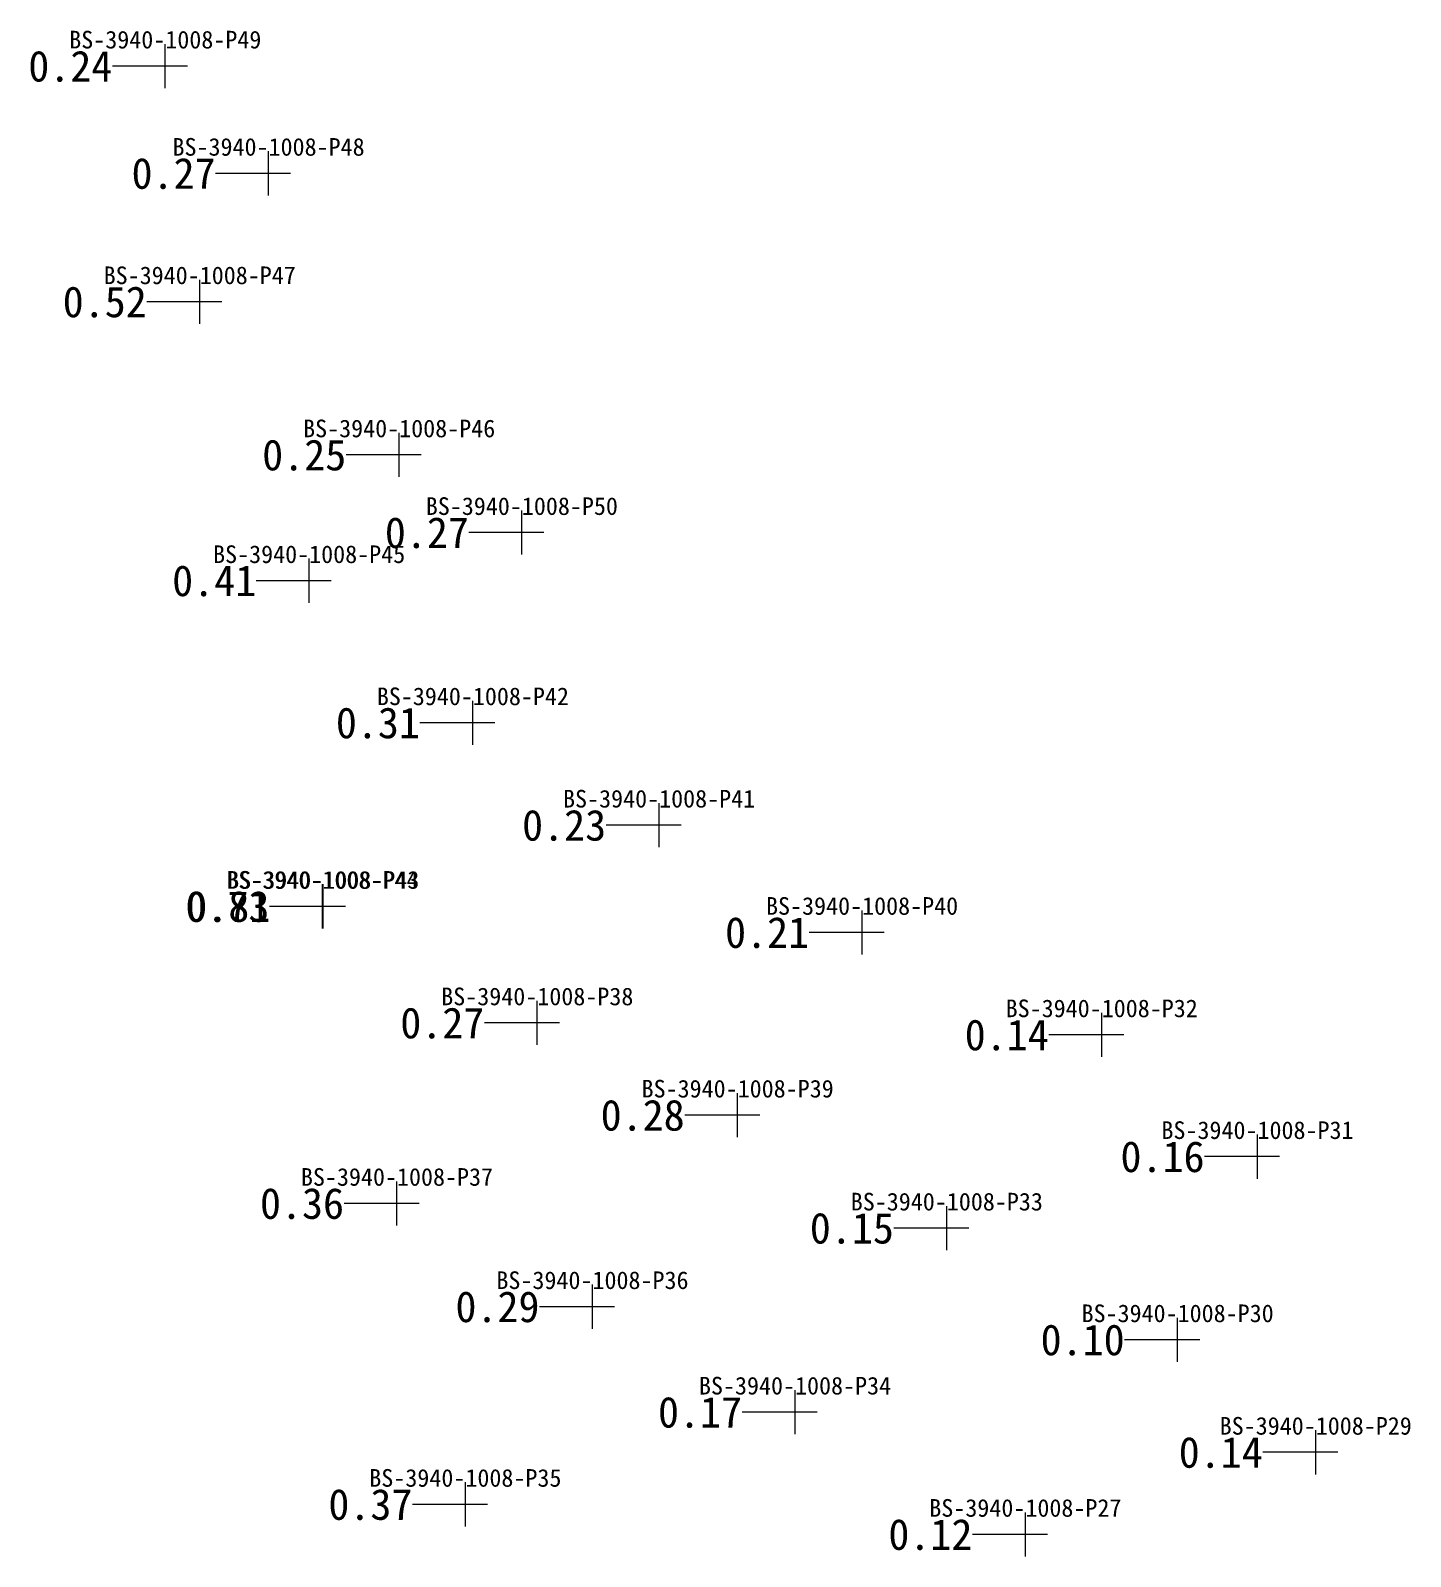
# Model space of a CAD drawing. Header units: inches. Extents: x 470065.1 to 470131.8, y 4349724.3 to 4349807.6.
# Drawn here: x 470082.21 to 470113.48, y 4349773.01 to 4349807.59 of the extents above; entities that cross this region are included whole.
import ezdxf
from ezdxf.enums import TextEntityAlignment as Align

# ---------------------------------------------------------------- set-up
doc = ezdxf.new("R2010")
doc.units = ezdxf.units.IN
doc.header["$MEASUREMENT"] = 0
for name, color, linetype, lineweight in [('点', 7, 'Continuous', 0), ('线条', 7, 'Continuous', 0), ('钻孔', 7, 'Continuous', 0)]:
    doc.layers.add(name, color=color, linetype=linetype, lineweight=lineweight)
doc.styles.add('3dmine_textStyle_2', font='simsunb.ttf', dxfattribs={"height": 1})

msp = doc.modelspace()

# ---------------------------------------------------------------- hatches: boundary and pattern name
at = {"layer": '钻孔', "linetype": 'Continuous', "lineweight": 0, "true_color": 0x808080, "extrusion": (0, 1, 0)}
for points in [[(-470086.26, 3929.61), (-470085.26, 3929.61), (-470085.26, 3941.61), (-470086.26, 3941.61)], [(-470088.6, 3930.13), (-470087.6, 3930.13), (-470087.6, 3941.13), (-470088.6, 3941.13)], [(-470091.56, 3930.33), (-470090.56, 3930.33), (-470090.56, 3940.33), (-470091.56, 3940.33)], [(-470094.34, 3930.39), (-470093.34, 3930.39), (-470093.34, 3940.39), (-470094.34, 3940.39)], [(-470089.52, 3930.47), (-470088.52, 3930.47), (-470088.52, 3940.47), (-470089.52, 3940.47)], [(-470093.23, 3929.9), (-470092.23, 3929.9), (-470092.23, 3940.9), (-470093.23, 3940.9)], [(-470097.45, 3929.87), (-470096.45, 3929.87), (-470096.45, 3939.87), (-470097.45, 3939.87)], [(-470102.05, 3929.83), (-470101.05, 3929.83), (-470101.05, 3939.83), (-470102.05, 3939.83)], [(-470094.69, 3929.93), (-470093.69, 3929.93), (-470093.69, 3940.93), (-470094.69, 3940.93)], [(-470107.48, 3930.16), (-470106.48, 3930.16), (-470106.48, 3940.16), (-470107.48, 3940.16)], [(-470099.23, 3930.16), (-470098.23, 3930.16), (-470098.23, 3940.16), (-470099.23, 3940.16)], [(-470111.01, 3930.07), (-470110.01, 3930.07), (-470110.01, 3940.07), (-470111.01, 3940.07)], [(-470091.51, 3929.52), (-470090.51, 3929.52), (-470090.51, 3941.52), (-470091.51, 3941.52)], [(-470103.97, 3930.13), (-470102.97, 3930.13), (-470102.97, 3940.13), (-470103.97, 3940.13)], [(-470095.94, 3930.06), (-470094.94, 3930.06), (-470094.94, 3941.06), (-470095.94, 3941.06)], [(-470109.2, 3930.42), (-470108.2, 3930.42), (-470108.2, 3940.42), (-470109.2, 3940.42)], [(-470100.53, 3929.64), (-470099.53, 3929.64), (-470099.53, 3940.64), (-470100.53, 3940.64)], [(-470112.33, 3930.32), (-470111.33, 3930.32), (-470111.33, 3940.32), (-470112.33, 3940.32)], [(-470093.06, 3930.34), (-470092.06, 3930.34), (-470092.06, 3941.34), (-470093.06, 3941.34)], [(-470105.75, 3929.6), (-470104.75, 3929.6), (-470104.75, 3940.6), (-470105.75, 3940.6)]]:
    msp.add_hatch(color=8, dxfattribs=at).paths.add_polyline_path(points, flags=0)
at = {"layer": '钻孔', "linetype": 'Continuous', "lineweight": 0, "true_color": 0x00ffff, "extrusion": (0, 1, 0)}
for points in [[(-470087.04, 3930), (-470086.04, 3930), (-470086.04, 3941), (-470087.04, 3941)], [(-470089.82, 3929.51), (-470088.82, 3929.51), (-470088.82, 3941.51), (-470089.82, 3941.51)], [(-470089.84, 3929.52), (-470088.84, 3929.52), (-470088.84, 3941.52), (-470089.84, 3941.52)]]:
    msp.add_hatch(color=4, dxfattribs=at).paths.add_polyline_path(points, flags=0)

# ---------------------------------------------------------------- linework, layer by layer
at = {"layer": '点', "color": 138, "linetype": 'Continuous', "lineweight": 0, "true_color": 0x004c4c}
for points, elevation in [([(470085.26, 4349806.28), (470085.26, 4349807.28)], 3941.61), ([(470085.76, 4349806.78), (470084.76, 4349806.78)], 3941.61), ([(470087.6, 4349803.85), (470087.6, 4349804.85)], 3941.13), ([(470088.1, 4349804.35), (470087.1, 4349804.35)], 3941.13), ([(470086.04, 4349800.94), (470086.04, 4349801.94)], 3941), ([(470086.54, 4349801.44), (470085.54, 4349801.44)], 3941), ([(470090.56, 4349797.47), (470090.56, 4349798.47)], 3940.33), ([(470091.06, 4349797.97), (470090.06, 4349797.97)], 3940.33), ([(470093.34, 4349795.71), (470093.34, 4349796.71)], 3940.39), ([(470093.84, 4349796.21), (470092.84, 4349796.21)], 3940.39), ([(470088.52, 4349794.62), (470088.52, 4349795.62)], 3940.47), ([(470089.02, 4349795.12), (470088.02, 4349795.12)], 3940.47), ([(470092.23, 4349791.4), (470092.23, 4349792.4)], 3940.9), ([(470092.73, 4349791.9), (470091.73, 4349791.9)], 3940.9), ([(470096.45, 4349789.08), (470096.45, 4349790.08)], 3939.87), ([(470096.95, 4349789.58), (470095.95, 4349789.58)], 3939.87), ([(470088.82, 4349787.24), (470088.82, 4349788.24)], 3941.51), ([(470088.84, 4349787.24), (470088.84, 4349788.24)], 3941.52), ([(470089.32, 4349787.74), (470088.32, 4349787.74)], 3941.51), ([(470089.34, 4349787.74), (470088.34, 4349787.74)], 3941.52), ([(470101.05, 4349786.65), (470101.05, 4349787.65)], 3939.83), ([(470101.55, 4349787.15), (470100.55, 4349787.15)], 3939.83), ([(470093.69, 4349784.6), (470093.69, 4349785.6)], 3940.93), ([(470094.19, 4349785.1), (470093.19, 4349785.1)], 3940.93), ([(470106.48, 4349784.33), (470106.48, 4349785.33)], 3940.16), ([(470106.98, 4349784.83), (470105.98, 4349784.83)], 3940.16), ([(470098.23, 4349782.51), (470098.23, 4349783.51)], 3940.16), ([(470098.73, 4349783.01), (470097.73, 4349783.01)], 3940.16), ([(470110.01, 4349781.57), (470110.01, 4349782.57)], 3940.07), ([(470110.51, 4349782.07), (470109.51, 4349782.07)], 3940.07), ([(470090.51, 4349780.51), (470090.51, 4349781.51)], 3941.52), ([(470091.01, 4349781.01), (470090.01, 4349781.01)], 3941.52), ([(470102.97, 4349779.95), (470102.97, 4349780.95)], 3940.13), ([(470103.47, 4349780.45), (470102.47, 4349780.45)], 3940.13), ([(470094.94, 4349778.17), (470094.94, 4349779.17)], 3941.06), ([(470095.44, 4349778.67), (470094.44, 4349778.67)], 3941.06), ([(470108.2, 4349777.42), (470108.2, 4349778.42)], 3940.42), ([(470108.7, 4349777.92), (470107.7, 4349777.92)], 3940.42), ([(470099.53, 4349775.78), (470099.53, 4349776.78)], 3940.64), ([(470100.03, 4349776.28), (470099.03, 4349776.28)], 3940.64), ([(470111.33, 4349774.87), (470111.33, 4349775.87)], 3940.32), ([(470111.83, 4349775.37), (470110.83, 4349775.37)], 3940.32), ([(470092.06, 4349773.69), (470092.06, 4349774.69)], 3941.34), ([(470092.56, 4349774.19), (470091.56, 4349774.19)], 3941.34), ([(470104.75, 4349773.01), (470104.75, 4349774.01)], 3940.6), ([(470105.25, 4349773.51), (470104.25, 4349773.51)], 3940.6)]:
    msp.add_lwpolyline(points, dxfattribs=dict(at, elevation=elevation))
at = {"layer": '线条', "color": 138, "linetype": 'Continuous', "lineweight": 0, "true_color": 0x004c4c}
for points, elevation in [([(470085.26, 4349806.78), (470085.26, 4349806.78), (470085.26, 4349806.78)], 3941.61), ([(470087.6, 4349804.35), (470087.6, 4349804.35), (470087.6, 4349804.35)], 3941.13), ([(470086.04, 4349801.44), (470086.04, 4349801.44), (470086.04, 4349801.44)], 3941), ([(470090.56, 4349797.97), (470090.56, 4349797.97), (470090.56, 4349797.97)], 3940.33), ([(470093.34, 4349796.21), (470093.34, 4349796.21), (470093.34, 4349796.21)], 3940.39), ([(470088.52, 4349795.12), (470088.52, 4349795.12), (470088.52, 4349795.12)], 3940.47), ([(470092.23, 4349791.9), (470092.23, 4349791.9), (470092.23, 4349791.9)], 3940.9), ([(470096.45, 4349789.58), (470096.45, 4349789.58), (470096.45, 4349789.58)], 3939.87), ([(470088.82, 4349787.74), (470088.82, 4349787.74), (470088.82, 4349787.74)], 3941.51), ([(470088.84, 4349787.74), (470088.84, 4349787.74), (470088.84, 4349787.74)], 3941.52), ([(470101.05, 4349787.15), (470101.05, 4349787.15), (470101.05, 4349787.15)], 3939.83), ([(470093.69, 4349785.1), (470093.69, 4349785.1), (470093.69, 4349785.1)], 3940.93), ([(470106.48, 4349784.83), (470106.48, 4349784.83), (470106.48, 4349784.83)], 3940.16), ([(470098.23, 4349783.01), (470098.23, 4349783.01), (470098.23, 4349783.01)], 3940.16), ([(470110.01, 4349782.07), (470110.01, 4349782.07), (470110.01, 4349782.07)], 3940.07), ([(470090.51, 4349781.01), (470090.51, 4349781.01), (470090.51, 4349781.01)], 3941.52), ([(470102.97, 4349780.45), (470102.97, 4349780.45), (470102.97, 4349780.45)], 3940.13), ([(470094.94, 4349778.67), (470094.94, 4349778.67), (470094.94, 4349778.67)], 3941.06), ([(470108.2, 4349777.92), (470108.2, 4349777.92), (470108.2, 4349777.92)], 3940.42), ([(470099.53, 4349776.28), (470099.53, 4349776.28), (470099.53, 4349776.28)], 3940.64), ([(470111.33, 4349775.37), (470111.33, 4349775.37), (470111.33, 4349775.37)], 3940.32), ([(470092.06, 4349774.19), (470092.06, 4349774.19), (470092.06, 4349774.19)], 3941.34), ([(470104.75, 4349773.51), (470104.75, 4349773.51), (470104.75, 4349773.51)], 3940.6)]:
    msp.add_lwpolyline(points, dxfattribs=dict(at, elevation=elevation))
at = {"layer": '钻孔', "color": 8, "linetype": 'Continuous', "lineweight": 0, "true_color": 0x808080}
for points, elevation in [([(470085.26, 4349806.78), (470084.06, 4349806.78)], 3941.61), ([(470085.26, 4349806.78), (470084.06, 4349806.78)], 3929.61), ([(470087.6, 4349804.35), (470086.4, 4349804.35)], 3941.13), ([(470087.6, 4349804.35), (470086.4, 4349804.35)], 3930.13), ([(470090.56, 4349797.97), (470089.36, 4349797.97)], 3940.33), ([(470090.56, 4349797.97), (470089.36, 4349797.97)], 3930.33), ([(470093.34, 4349796.21), (470092.14, 4349796.21)], 3940.39), ([(470093.34, 4349796.21), (470092.14, 4349796.21)], 3930.39), ([(470088.52, 4349795.12), (470087.32, 4349795.12)], 3940.47), ([(470088.52, 4349795.12), (470087.32, 4349795.12)], 3930.47), ([(470092.23, 4349791.9), (470091.03, 4349791.9)], 3940.9), ([(470092.23, 4349791.9), (470091.03, 4349791.9)], 3929.9), ([(470096.45, 4349789.58), (470095.25, 4349789.58)], 3939.87), ([(470096.45, 4349789.58), (470095.25, 4349789.58)], 3929.87), ([(470101.05, 4349787.15), (470099.85, 4349787.15)], 3939.83), ([(470101.05, 4349787.15), (470099.85, 4349787.15)], 3929.83), ([(470093.69, 4349785.1), (470092.49, 4349785.1)], 3940.93), ([(470093.69, 4349785.1), (470092.49, 4349785.1)], 3929.93), ([(470106.48, 4349784.83), (470105.28, 4349784.83)], 3940.16), ([(470106.48, 4349784.83), (470105.28, 4349784.83)], 3930.16), ([(470098.23, 4349783.01), (470097.03, 4349783.01)], 3940.16), ([(470098.23, 4349783.01), (470097.03, 4349783.01)], 3930.16), ([(470110.01, 4349782.07), (470108.81, 4349782.07)], 3940.07), ([(470110.01, 4349782.07), (470108.81, 4349782.07)], 3930.07), ([(470090.51, 4349781.01), (470089.31, 4349781.01)], 3941.52), ([(470090.51, 4349781.01), (470089.31, 4349781.01)], 3929.52), ([(470102.97, 4349780.45), (470101.77, 4349780.45)], 3940.13), ([(470102.97, 4349780.45), (470101.77, 4349780.45)], 3930.13), ([(470094.94, 4349778.67), (470093.74, 4349778.67)], 3941.06), ([(470094.94, 4349778.67), (470093.74, 4349778.67)], 3930.06), ([(470108.2, 4349777.92), (470107, 4349777.92)], 3940.42), ([(470108.2, 4349777.92), (470107, 4349777.92)], 3930.42), ([(470099.53, 4349776.28), (470098.33, 4349776.28)], 3940.64), ([(470099.53, 4349776.28), (470098.33, 4349776.28)], 3929.64), ([(470111.33, 4349775.37), (470110.13, 4349775.37)], 3940.32), ([(470111.33, 4349775.37), (470110.13, 4349775.37)], 3930.32), ([(470092.06, 4349774.19), (470090.86, 4349774.19)], 3941.34), ([(470092.06, 4349774.19), (470090.86, 4349774.19)], 3930.34), ([(470104.75, 4349773.51), (470103.55, 4349773.51)], 3940.6), ([(470104.75, 4349773.51), (470103.55, 4349773.51)], 3929.6)]:
    msp.add_lwpolyline(points, dxfattribs=dict(at, elevation=elevation))
at = {"layer": '钻孔', "color": 4, "linetype": 'Continuous', "lineweight": 0, "true_color": 0x00ffff}
for points, elevation in [([(470086.04, 4349801.44), (470084.84, 4349801.44)], 3941), ([(470086.04, 4349801.44), (470084.84, 4349801.44)], 3930), ([(470088.82, 4349787.74), (470087.62, 4349787.74)], 3941.51), ([(470088.82, 4349787.74), (470087.62, 4349787.74)], 3929.51), ([(470088.84, 4349787.74), (470087.64, 4349787.74)], 3941.52), ([(470088.84, 4349787.74), (470087.64, 4349787.74)], 3929.52)]:
    msp.add_lwpolyline(points, dxfattribs=dict(at, elevation=elevation))

# ---------------------------------------------------------------- texts
at = {"layer": '钻孔', "color": 138, "linetype": 'Continuous', "lineweight": 0, "true_color": 0x004c4c, "style": '3dmine_textStyle_2'}
for s, p in [('BS-3940-1008-P49', (470085.26, 4349807.18, 3941.61)), ('BS-3940-1008-P48', (470087.6, 4349804.75, 3941.13)), ('BS-3940-1008-P47', (470086.04, 4349801.84, 3941)), ('BS-3940-1008-P46', (470090.56, 4349798.37, 3940.33)), ('BS-3940-1008-P50', (470093.34, 4349796.61, 3940.39)), ('BS-3940-1008-P45', (470088.52, 4349795.52, 3940.47)), ('BS-3940-1008-P42', (470092.23, 4349792.3, 3940.9)), ('BS-3940-1008-P41', (470096.45, 4349789.98, 3939.87)), ('BS-3940-1008-P44', (470088.82, 4349788.14, 3941.51)), ('BS-3940-1008-P43', (470088.84, 4349788.14, 3941.52)), ('BS-3940-1008-P40', (470101.05, 4349787.55, 3939.83)), ('BS-3940-1008-P38', (470093.69, 4349785.5, 3940.93)), ('BS-3940-1008-P32', (470106.48, 4349785.23, 3940.16)), ('BS-3940-1008-P39', (470098.23, 4349783.41, 3940.16)), ('BS-3940-1008-P31', (470110.01, 4349782.47, 3940.07)), ('BS-3940-1008-P37', (470090.51, 4349781.41, 3941.52)), ('BS-3940-1008-P33', (470102.97, 4349780.85, 3940.13)), ('BS-3940-1008-P36', (470094.94, 4349779.07, 3941.06)), ('BS-3940-1008-P30', (470108.2, 4349778.32, 3940.42)), ('BS-3940-1008-P34', (470099.53, 4349776.68, 3940.64)), ('BS-3940-1008-P29', (470111.33, 4349775.77, 3940.32)), ('BS-3940-1008-P35', (470092.06, 4349774.59, 3941.34)), ('BS-3940-1008-P27', (470104.75, 4349773.91, 3940.6))]:
    msp.add_text(s, height=0.4, dxfattribs=at).set_placement(p, align=Align.CENTER)
at = {"layer": '钻孔', "color": 8, "linetype": 'Continuous', "lineweight": 0, "true_color": 0x808080, "style": '3dmine_textStyle_2'}
for s, p in [('0.24', (470084.06, 4349806.78, 3935.61)), ('0.27', (470086.4, 4349804.35, 3935.63)), ('0.25', (470089.36, 4349797.97, 3935.33)), ('0.27', (470092.14, 4349796.21, 3935.39)), ('0.41', (470087.32, 4349795.12, 3935.47)), ('0.31', (470091.03, 4349791.9, 3935.4)), ('0.23', (470095.25, 4349789.58, 3934.87)), ('0.21', (470099.85, 4349787.15, 3934.83)), ('0.27', (470092.49, 4349785.1, 3935.43)), ('0.14', (470105.28, 4349784.83, 3935.16)), ('0.28', (470097.03, 4349783.01, 3935.16)), ('0.16', (470108.81, 4349782.07, 3935.07)), ('0.36', (470089.31, 4349781.01, 3935.52)), ('0.15', (470101.77, 4349780.45, 3935.13)), ('0.29', (470093.74, 4349778.67, 3935.56)), ('0.10', (470107, 4349777.92, 3935.42)), ('0.17', (470098.33, 4349776.28, 3935.14)), ('0.14', (470110.13, 4349775.37, 3935.32)), ('0.37', (470090.86, 4349774.19, 3935.84)), ('0.12', (470103.55, 4349773.51, 3935.1))]:
    msp.add_text(s, height=0.7, dxfattribs=at).set_placement(p, align=Align.MIDDLE_RIGHT)
at = {"layer": '钻孔', "color": 4, "linetype": 'Continuous', "lineweight": 0, "true_color": 0x00ffff, "style": '3dmine_textStyle_2'}
for s, p in [('0.52', (470084.84, 4349801.44, 3935.5)), ('0.73', (470087.62, 4349787.74, 3935.51)), ('0.81', (470087.64, 4349787.74, 3935.52))]:
    msp.add_text(s, height=0.7, dxfattribs=at).set_placement(p, align=Align.MIDDLE_RIGHT)

doc.saveas('drawing.dxf')
